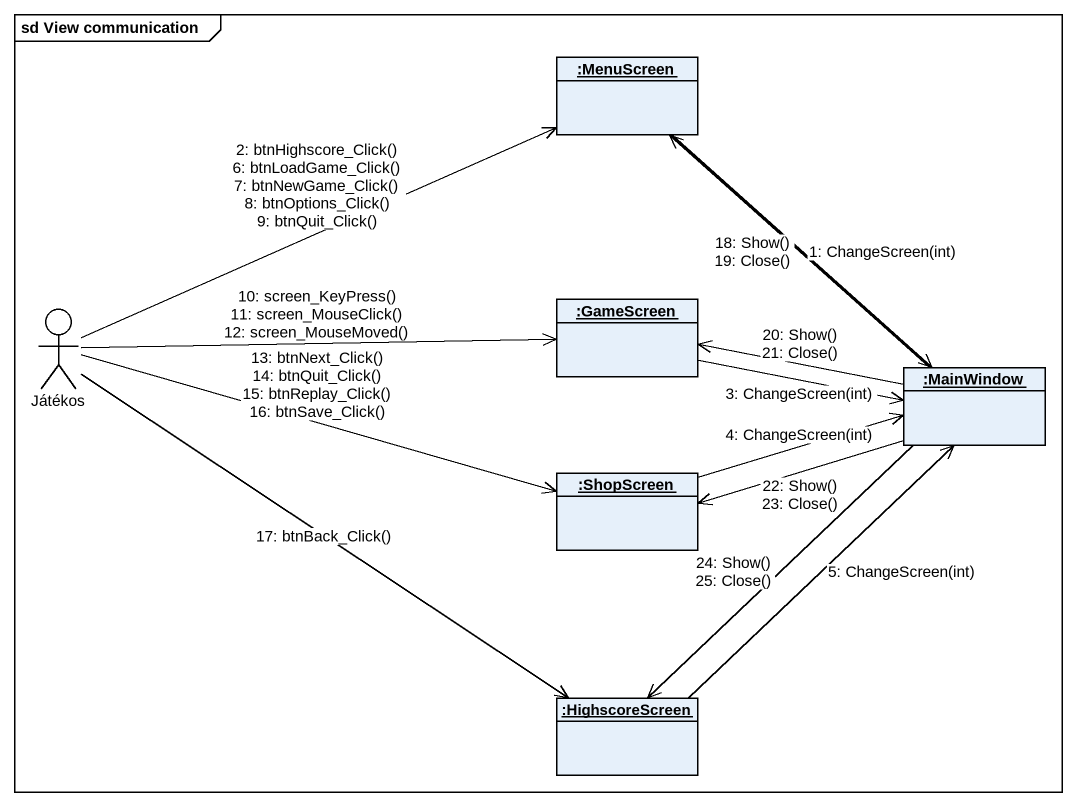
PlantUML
@startuml
mainframe sd View communication
allowmixing
hide circle
hide empty members
object ":MenuScreen" as MenuScreen
actor Játékos
object ":GameScreen" as GameScreen
object ":MainWindow" as MainWindow
object ":ShopScreen" as ShopScreen
object ":HighscoreScreen" as HighscoreScreen
MenuScreen --> MainWindow : 1: ChangeScreen(int)
Játékos -right-> MenuScreen : 2: btnHighscore_Click()\n6: btnLoadGame_Click()\n7: btnNewGame_Click()\n8: btnOptions_Click()\n9: btnQuit_Click()
GameScreen -right-> MainWindow : 3: ChangeScreen(int)
ShopScreen -right-> MainWindow : 4: ChangeScreen(int)
HighscoreScreen -up-> MainWindow : 5: ChangeScreen(int)
Játékos -right-> GameScreen : 10: screen_KeyPress()\n11: screen_MouseClick()\n12: screen_MouseMoved()
Játékos -right-> ShopScreen : 13: btnNext_Click()\n14: btnQuit_Click()\n15: btnReplay_Click()\n16: btnSave_Click()
Játékos --> HighscoreScreen : 17: btnBack_Click()
MainWindow -up-> MenuScreen : 18: Show()\n19: Close()
MainWindow -left-> GameScreen : 20: Show()\n21: Close()
MainWindow -left-> ShopScreen : 22: Show()\n23: Close()
MainWindow --> HighscoreScreen : 24: Show()\n25: Close()
@enduml
